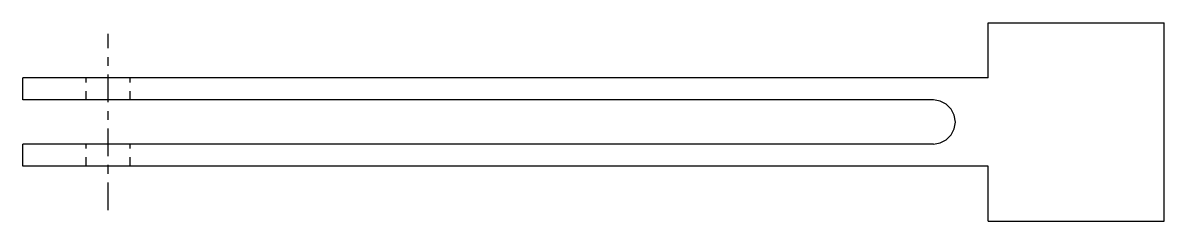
# Model space of a CAD drawing. Extents: x 5.7 to 18.7, y 3.6 to 5.9.
import ezdxf

# ---------------------------------------------------------------- set-up
doc = ezdxf.new("R2010")
doc.units = 0
doc.header["$MEASUREMENT"] = 0
doc.linetypes.add('CENTER', pattern=[2, 1.25, -0.25, 0.25, -0.25])
doc.linetypes.add('HIDDEN', pattern=[0.375, 0.25, -0.125])
doc.layers.add('clevis-hid and cl', color=2, linetype='Continuous', plot=False)

msp = doc.modelspace()

# ---------------------------------------------------------------- wipeouts: each hides what was drawn before it
msp.add_wipeout([(18.674, 5.898), (16.674, 5.898), (16.674, 5.273), (5.704, 5.273), (5.704, 5.023), (16.051, 5.023), (16.128, 5.011), (16.198, 4.975), (16.253, 4.92), (16.289, 4.85), (16.301, 4.773), (16.289, 4.696), (16.253, 4.626), (16.198, 4.571), (16.128, 4.535), (16.051, 4.523), (5.704, 4.523), (5.704, 4.273), (16.674, 4.273), (16.674, 3.648), (18.674, 3.648)])

# ---------------------------------------------------------------- next in the draw order: linework, layer by layer
for p, q in [((16.674, 5.898), (18.674, 5.898)), ((16.674, 5.273), (16.674, 5.898)), ((18.674, 3.648), (18.674, 5.898)), ((16.674, 5.273), (5.704, 5.273)), ((5.704, 5.023), (5.704, 5.273)), ((16.051, 5.023), (5.704, 5.023)), ((16.051, 4.523), (5.704, 4.523)), ((5.704, 4.273), (5.704, 4.523)), ((16.674, 4.273), (5.704, 4.273)), ((16.674, 3.648), (16.674, 4.273)), ((16.674, 3.648), (18.674, 3.648))]:
    msp.add_line(p, q)
msp.add_lwpolyline([(16.051, 4.523), (16.128, 4.535), (16.198, 4.571), (16.253, 4.626), (16.289, 4.696), (16.301, 4.773), (16.289, 4.85), (16.253, 4.92), (16.198, 4.975), (16.128, 5.011), (16.051, 5.023)])
at = {"layer": 'clevis-hid and cl', "linetype": 'CENTER', "ltscale": 0.25}
msp.add_line((6.674, 3.773), (6.674, 5.773), dxfattribs=at)
at = {"layer": 'clevis-hid and cl', "linetype": 'HIDDEN', "ltscale": 0.25}
for p, q in [((6.424, 5.023), (6.424, 5.273)), ((6.924, 5.023), (6.924, 5.273)), ((6.424, 4.273), (6.424, 4.523)), ((6.924, 4.273), (6.924, 4.523))]:
    msp.add_line(p, q, dxfattribs=at)

doc.saveas('drawing.dxf')
